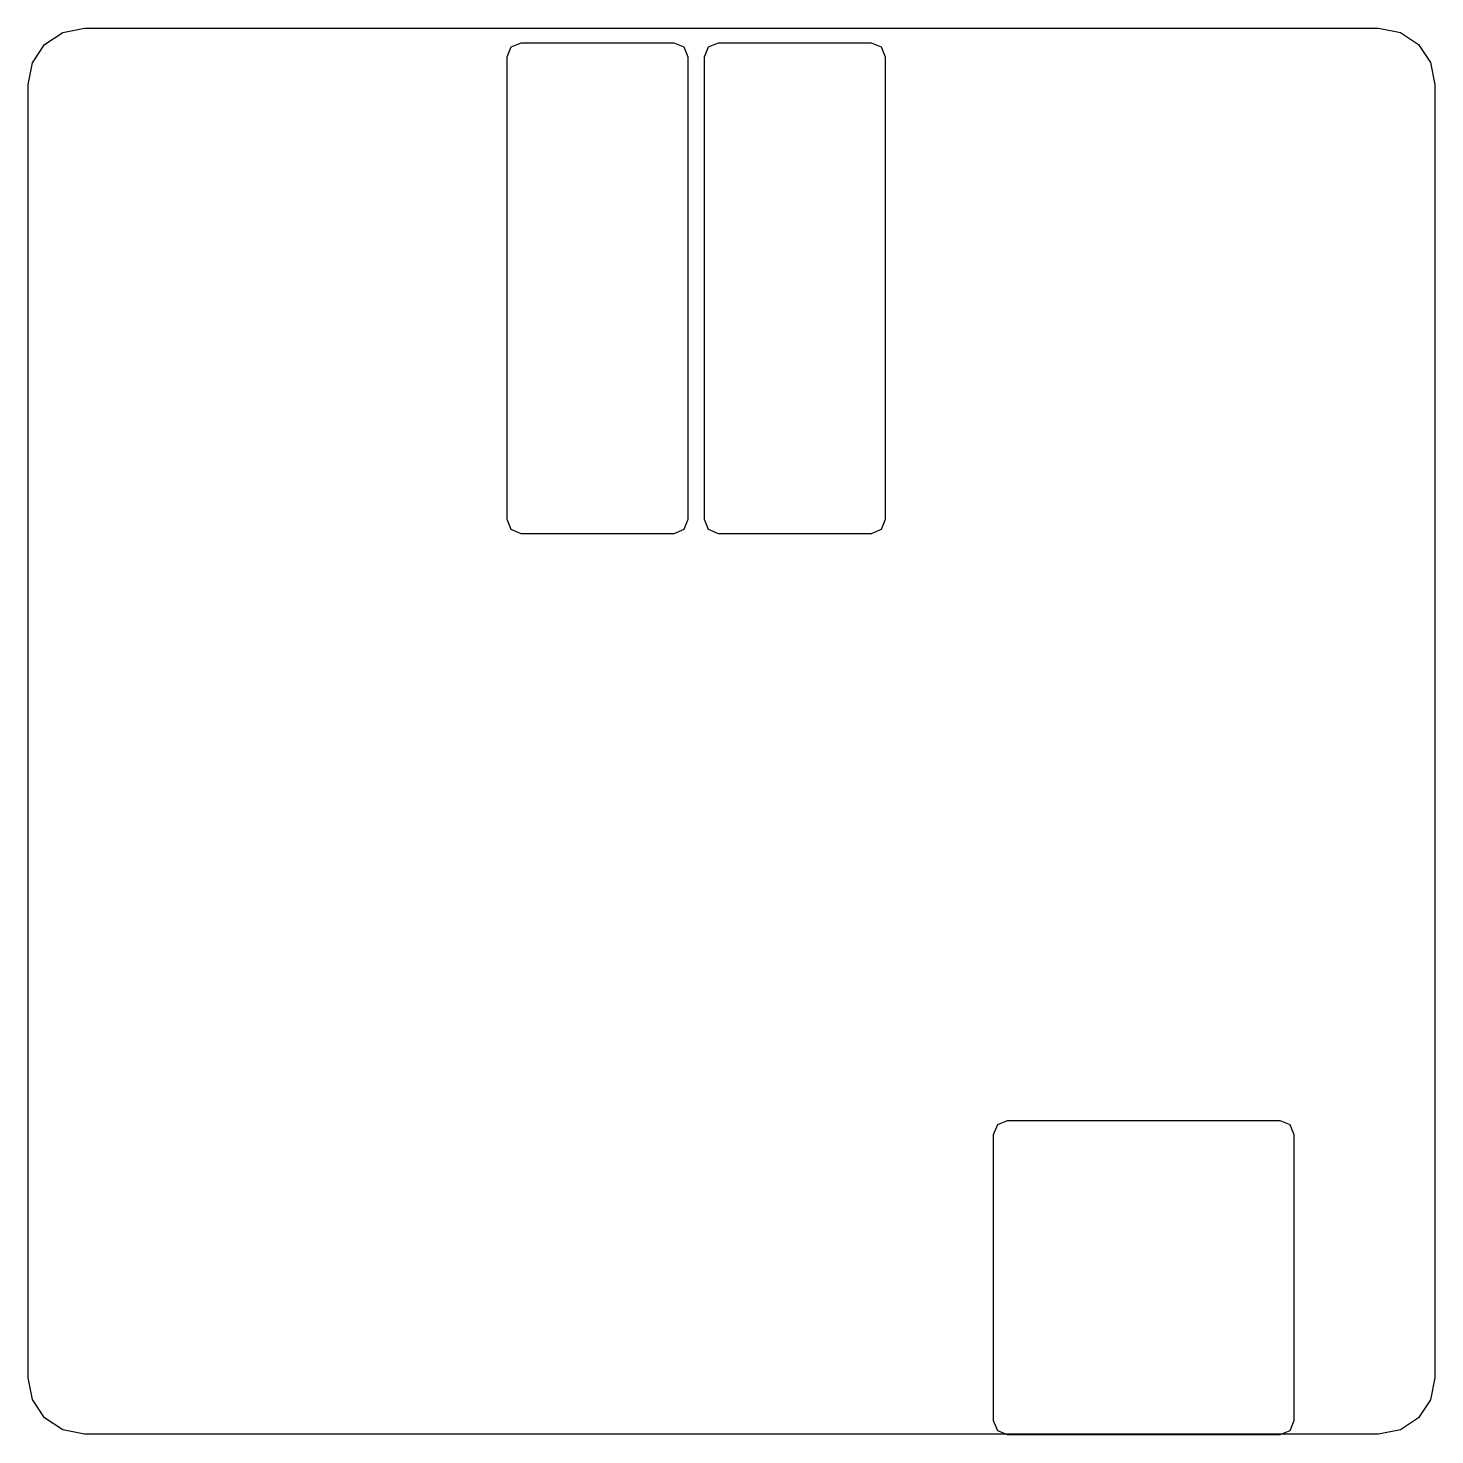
# Model space of a CAD drawing. Extents: x 0 to 28.2, y 55.6 to 83.8.
import ezdxf

# ---------------------------------------------------------------- set-up
doc = ezdxf.new("R2010")
doc.units = 0

msp = doc.modelspace()

# ---------------------------------------------------------------- linework, layer by layer
at = {"layer": 'Layer 1'}
for p, q in [((0.358866, 83.461146), (0.725105, 83.705858)), ((0.725105, 83.705858), (1.157112, 83.79179)), ((1.15711, 83.7918), (27.0668, 83.7918)), ((1.157112, 83.79179), (1.15711, 83.7918)), ((27.0668, 83.7918), (27.506215, 83.703086)), ((27.506215, 83.703086), (27.865046, 83.461156)), ((0.114154, 83.094907), (0.358866, 83.461146)), ((9.61986, 83.2148), (9.702521, 83.414361)), ((9.702521, 83.414361), (9.902082, 83.497022)), ((9.902082, 83.497022), (9.90208, 83.497)), ((9.90208, 83.497), (12.9579, 83.497)), ((12.9579, 83.497), (13.157461, 83.414339)), ((13.157461, 83.414339), (13.240122, 83.214778)), ((13.571, 83.2149), (13.653661, 83.414461)), ((13.653661, 83.414461), (13.853222, 83.497122)), ((13.853222, 83.497122), (13.8532, 83.4971)), ((13.8532, 83.4971), (16.909, 83.4971)), ((16.909, 83.4971), (17.108561, 83.414439)), ((17.108561, 83.414439), (17.191222, 83.214878)), ((27.865046, 83.461156), (28.106976, 83.102325)), ((0.028222, 82.6629), (0.114154, 83.094907)), ((9.619858, 73.950122), (9.61986, 83.2148)), ((13.240122, 83.214778), (13.2401, 73.9501)), ((13.570978, 73.950222), (13.571, 83.2149)), ((17.191222, 83.214878), (17.1912, 73.9502)), ((28.106976, 83.102325), (28.19569, 82.66291)), ((0.02822, 56.7652), (0.028222, 82.6629)), ((28.19569, 82.66291), (28.1956, 56.7652)), ((9.702519, 73.750561), (9.619858, 73.950122)), ((13.2401, 73.9501), (13.157439, 73.750539)), ((13.653639, 73.750661), (13.570978, 73.950222)), ((17.1912, 73.9502), (17.108539, 73.750639)), ((9.90208, 73.6679), (9.702519, 73.750561)), ((12.957878, 73.667878), (9.90208, 73.6679)), ((13.157439, 73.750539), (12.957878, 73.667878)), ((13.8532, 73.668), (13.653639, 73.750661)), ((16.908978, 73.667978), (13.8532, 73.668)), ((17.108539, 73.750639), (16.908978, 73.667978)), ((19.3592, 61.6386), (19.441861, 61.838161)), ((19.441861, 61.838161), (19.641422, 61.920822)), ((19.641422, 61.920822), (19.6414, 61.9208)), ((19.6414, 61.9208), (25.0908, 61.9208)), ((25.0908, 61.9208), (25.290361, 61.838139)), ((25.290361, 61.838139), (25.373022, 61.638578)), ((19.359178, 55.907022), (19.3592, 61.6386)), ((25.373022, 61.638578), (25.373, 55.907)), ((0.114152, 56.333193), (0.02822, 56.7652)), ((28.1956, 56.7652), (28.106886, 56.325785)), ((0.358864, 55.966954), (0.114152, 56.333193)), ((28.106886, 56.325785), (27.864956, 55.966954)), ((0.725103, 55.722242), (0.358864, 55.966954)), ((19.441839, 55.707461), (19.359178, 55.907022)), ((25.373, 55.907), (25.290339, 55.707439)), ((27.864956, 55.966954), (27.506125, 55.725024)), ((1.15711, 55.63631), (0.725103, 55.722242)), ((27.06671, 55.63631), (1.15711, 55.63631)), ((19.6414, 55.6248), (19.441839, 55.707461)), ((25.090778, 55.624778), (19.6414, 55.6248)), ((25.290339, 55.707439), (25.090778, 55.624778)), ((27.506125, 55.725024), (27.06671, 55.63631))]:
    msp.add_line(p, q, dxfattribs=at)

doc.saveas('drawing.dxf')
